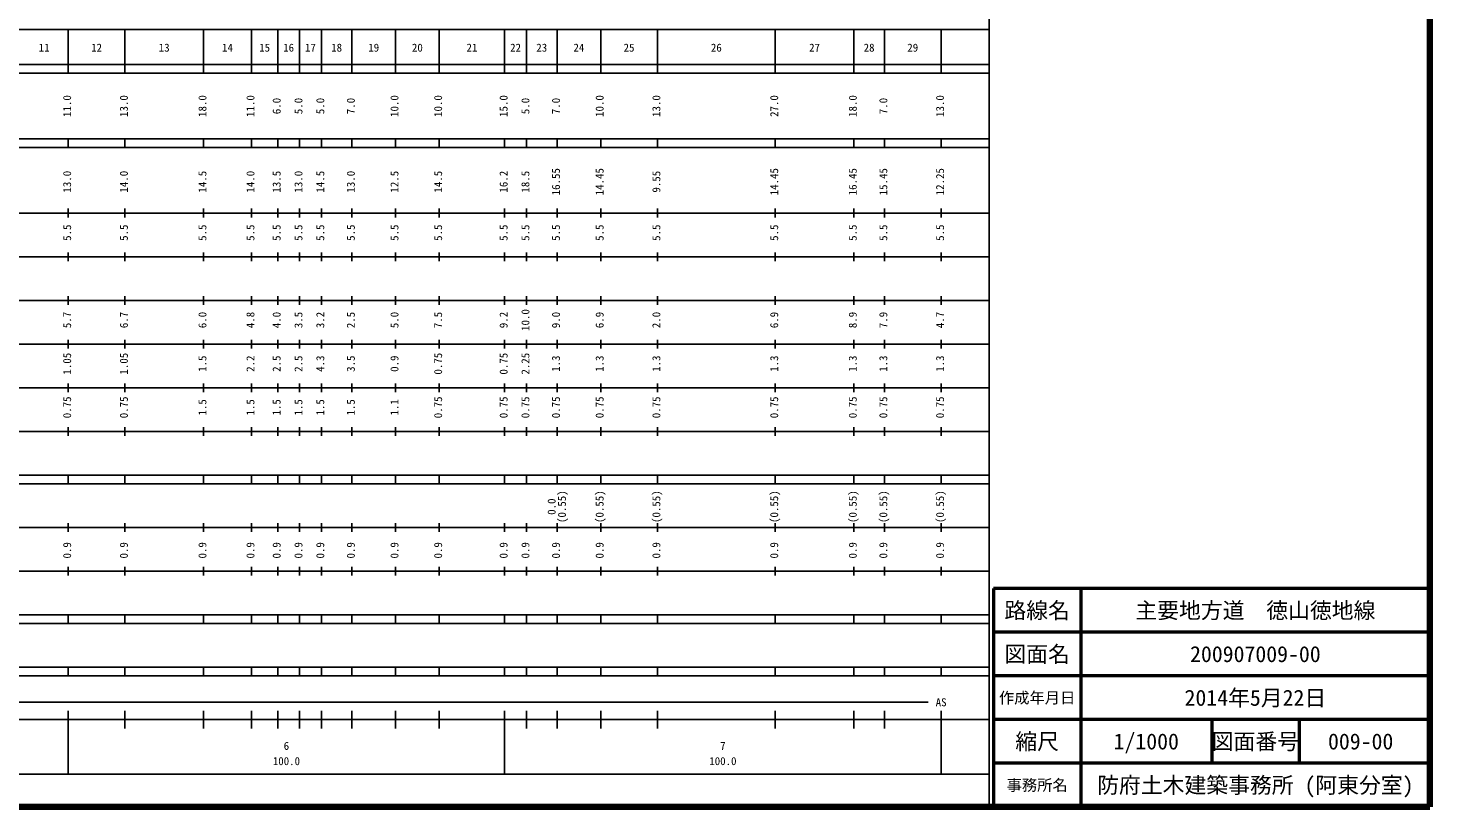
# Model space of a CAD drawing. Units: millimetres, scale not verified. Extents: x 40000 to 680000, y 20000 to 380000.
# Drawn here: x 358798 to 680000, y 20000 to 198357 of the extents above; entities that cross this region are included whole.
import ezdxf
from ezdxf.enums import TextEntityAlignment as Align

# ---------------------------------------------------------------- set-up
doc = ezdxf.new("R2010")
doc.units = ezdxf.units.MM
doc.header["$LTSCALE"] = 1000
for name, color, linetype, lineweight in [('M-TTL', 2, 'Continuous', 140), ('M-TTL-BAND', 7, 'Continuous', 25), ('M-TTL-FRAM', 2, 'Continuous', 50), ('M-TTL-LINE', 7, 'Continuous', 50)]:
    doc.layers.add(name, color=color, linetype=linetype, lineweight=lineweight)
doc.layers.add('M-TTL-TXT', color=7, linetype='Continuous')
doc.styles.add('ＭＳ ゴシック', font='')
doc.styles.get('ＭＳ ゴシック').set_extended_font_data('MS Gothic')

msp = doc.modelspace()

# ---------------------------------------------------------------- linework, layer by layer
at = {"layer": 'M-TTL'}
for p, q in [((680000, 20000), (680000, 380000)), ((40000, 20000), (680000, 20000))]:
    msp.add_line(p, q, dxfattribs=at)
at = {"layer": 'M-TTL-BAND'}
for p, q in [((579000, 20000), (579000, 370000)), ((68000, 198000), (579000, 198000)), ((368000, 188000), (368000, 198000)), ((381000, 188000), (381000, 198000)), ((399000, 188000), (399000, 198000)), ((410000, 188000), (410000, 198000)), ((416000, 188000), (416000, 198000)), ((421000, 188000), (421000, 198000)), ((426000, 188000), (426000, 198000)), ((433000, 188000), (433000, 198000)), ((443000, 188000), (443000, 198000)), ((453000, 188000), (453000, 198000)), ((468000, 188000), (468000, 198000)), ((473000, 188000), (473000, 198000)), ((480000, 188000), (480000, 198000)), ((490000, 188000), (490000, 198000)), ((503000, 188000), (503000, 198000)), ((530000, 188000), (530000, 198000)), ((548000, 188000), (548000, 198000)), ((555000, 188000), (555000, 198000)), ((568000, 188000), (568000, 198000)), ((40000, 190000), (579000, 190000)), ((40000, 188000), (579000, 188000)), ((40000, 173000), (579000, 173000)), ((40000, 171000), (579000, 171000)), ((368000, 171000), (368000, 173000)), ((381000, 171000), (381000, 173000)), ((399000, 171000), (399000, 173000)), ((410000, 171000), (410000, 173000)), ((416000, 171000), (416000, 173000)), ((421000, 171000), (421000, 173000)), ((426000, 171000), (426000, 173000)), ((433000, 171000), (433000, 173000)), ((443000, 171000), (443000, 173000)), ((453000, 171000), (453000, 173000)), ((468000, 171000), (468000, 173000)), ((473000, 171000), (473000, 173000)), ((480000, 171000), (480000, 173000)), ((490000, 171000), (490000, 173000)), ((503000, 171000), (503000, 173000)), ((530000, 171000), (530000, 173000)), ((548000, 171000), (548000, 173000)), ((555000, 171000), (555000, 173000)), ((568000, 171000), (568000, 173000)), ((40000, 156000), (579000, 156000)), ((368000, 155000), (368000, 157000)), ((381000, 155000), (381000, 157000)), ((399000, 155000), (399000, 157000)), ((410000, 155000), (410000, 157000)), ((416000, 155000), (416000, 157000)), ((421000, 155000), (421000, 157000)), ((426000, 155000), (426000, 157000)), ((433000, 155000), (433000, 157000)), ((443000, 155000), (443000, 157000)), ((453000, 155000), (453000, 157000)), ((468000, 155000), (468000, 157000)), ((473000, 155000), (473000, 157000)), ((480000, 155000), (480000, 157000)), ((490000, 155000), (490000, 157000)), ((503000, 155000), (503000, 157000)), ((530000, 155000), (530000, 157000)), ((548000, 155000), (548000, 157000)), ((555000, 155000), (555000, 157000)), ((568000, 155000), (568000, 157000)), ((46000, 146000), (579000, 146000)), ((368000, 145000), (368000, 147000)), ((381000, 145000), (381000, 147000)), ((399000, 145000), (399000, 147000)), ((410000, 145000), (410000, 147000)), ((416000, 145000), (416000, 147000)), ((421000, 145000), (421000, 147000)), ((426000, 145000), (426000, 147000)), ((433000, 145000), (433000, 147000)), ((443000, 145000), (443000, 147000)), ((453000, 145000), (453000, 147000)), ((468000, 145000), (468000, 147000)), ((473000, 145000), (473000, 147000)), ((480000, 145000), (480000, 147000)), ((490000, 145000), (490000, 147000)), ((503000, 145000), (503000, 147000)), ((530000, 145000), (530000, 147000)), ((548000, 145000), (548000, 147000)), ((555000, 145000), (555000, 147000)), ((568000, 145000), (568000, 147000)), ((52000, 136000), (579000, 136000)), ((368000, 135000), (368000, 137000)), ((381000, 135000), (381000, 137000)), ((399000, 135000), (399000, 137000)), ((410000, 135000), (410000, 137000)), ((416000, 135000), (416000, 137000)), ((421000, 135000), (421000, 137000)), ((426000, 135000), (426000, 137000)), ((433000, 135000), (433000, 137000)), ((443000, 135000), (443000, 137000)), ((453000, 135000), (453000, 137000)), ((468000, 135000), (468000, 137000)), ((473000, 135000), (473000, 137000)), ((480000, 135000), (480000, 137000)), ((490000, 135000), (490000, 137000)), ((503000, 135000), (503000, 137000)), ((530000, 135000), (530000, 137000)), ((548000, 135000), (548000, 137000)), ((555000, 135000), (555000, 137000)), ((568000, 135000), (568000, 137000)), ((46000, 126000), (579000, 126000)), ((368000, 125000), (368000, 127000)), ((381000, 125000), (381000, 127000)), ((399000, 125000), (399000, 127000)), ((410000, 125000), (410000, 127000)), ((416000, 125000), (416000, 127000)), ((421000, 125000), (421000, 127000)), ((426000, 125000), (426000, 127000)), ((433000, 125000), (433000, 127000)), ((443000, 125000), (443000, 127000)), ((453000, 125000), (453000, 127000)), ((468000, 125000), (468000, 127000)), ((473000, 125000), (473000, 127000)), ((480000, 125000), (480000, 127000)), ((490000, 125000), (490000, 127000)), ((503000, 125000), (503000, 127000)), ((530000, 125000), (530000, 127000)), ((548000, 125000), (548000, 127000)), ((555000, 125000), (555000, 127000)), ((568000, 125000), (568000, 127000)), ((52000, 116000), (579000, 116000)), ((368000, 115000), (368000, 117000)), ((381000, 115000), (381000, 117000)), ((399000, 115000), (399000, 117000)), ((410000, 115000), (410000, 117000)), ((416000, 115000), (416000, 117000)), ((421000, 115000), (421000, 117000)), ((426000, 115000), (426000, 117000)), ((433000, 115000), (433000, 117000)), ((443000, 115000), (443000, 117000)), ((453000, 115000), (453000, 117000)), ((468000, 115000), (468000, 117000)), ((473000, 115000), (473000, 117000)), ((480000, 115000), (480000, 117000)), ((490000, 115000), (490000, 117000)), ((503000, 115000), (503000, 117000)), ((530000, 115000), (530000, 117000)), ((548000, 115000), (548000, 117000)), ((555000, 115000), (555000, 117000)), ((568000, 115000), (568000, 117000)), ((46000, 106000), (579000, 106000)), ((368000, 105000), (368000, 107000)), ((381000, 105000), (381000, 107000)), ((399000, 105000), (399000, 107000)), ((410000, 105000), (410000, 107000)), ((416000, 105000), (416000, 107000)), ((421000, 105000), (421000, 107000)), ((426000, 105000), (426000, 107000)), ((433000, 105000), (433000, 107000)), ((443000, 105000), (443000, 107000)), ((453000, 105000), (453000, 107000)), ((468000, 105000), (468000, 107000)), ((473000, 105000), (473000, 107000)), ((480000, 105000), (480000, 107000)), ((490000, 105000), (490000, 107000)), ((503000, 105000), (503000, 107000)), ((530000, 105000), (530000, 107000)), ((548000, 105000), (548000, 107000)), ((555000, 105000), (555000, 107000)), ((568000, 105000), (568000, 107000)), ((40000, 96000), (579000, 96000)), ((40000, 94000), (579000, 94000)), ((368000, 94000), (368000, 96000)), ((381000, 94000), (381000, 96000)), ((399000, 94000), (399000, 96000)), ((410000, 94000), (410000, 96000)), ((416000, 94000), (416000, 96000)), ((421000, 94000), (421000, 96000)), ((426000, 94000), (426000, 96000)), ((433000, 94000), (433000, 96000)), ((443000, 94000), (443000, 96000)), ((453000, 94000), (453000, 96000)), ((468000, 94000), (468000, 96000)), ((473000, 94000), (473000, 96000)), ((480000, 94000), (480000, 96000)), ((490000, 94000), (490000, 96000)), ((503000, 94000), (503000, 96000)), ((530000, 94000), (530000, 96000)), ((548000, 94000), (548000, 96000)), ((555000, 94000), (555000, 96000)), ((568000, 94000), (568000, 96000)), ((49000, 84000), (579000, 84000)), ((368000, 83000), (368000, 85000)), ((381000, 83000), (381000, 85000)), ((399000, 83000), (399000, 85000)), ((410000, 83000), (410000, 85000)), ((416000, 83000), (416000, 85000)), ((421000, 83000), (421000, 85000)), ((426000, 83000), (426000, 85000)), ((433000, 83000), (433000, 85000)), ((443000, 83000), (443000, 85000)), ((453000, 83000), (453000, 85000)), ((468000, 83000), (468000, 85000)), ((473000, 83000), (473000, 85000)), ((480000, 83000), (480000, 85000)), ((490000, 83000), (490000, 85000)), ((503000, 83000), (503000, 85000)), ((530000, 83000), (530000, 85000)), ((548000, 83000), (548000, 85000)), ((555000, 83000), (555000, 85000)), ((568000, 83000), (568000, 85000)), ((40000, 74000), (579000, 74000)), ((368000, 73000), (368000, 75000)), ((381000, 73000), (381000, 75000)), ((399000, 73000), (399000, 75000)), ((410000, 73000), (410000, 75000)), ((416000, 73000), (416000, 75000)), ((421000, 73000), (421000, 75000)), ((426000, 73000), (426000, 75000)), ((433000, 73000), (433000, 75000)), ((443000, 73000), (443000, 75000)), ((453000, 73000), (453000, 75000)), ((468000, 73000), (468000, 75000)), ((473000, 73000), (473000, 75000)), ((480000, 73000), (480000, 75000)), ((490000, 73000), (490000, 75000)), ((503000, 73000), (503000, 75000)), ((530000, 73000), (530000, 75000)), ((548000, 73000), (548000, 75000)), ((555000, 73000), (555000, 75000)), ((568000, 73000), (568000, 75000)), ((40000, 64000), (579000, 64000)), ((40000, 62000), (579000, 62000)), ((368000, 62000), (368000, 64000)), ((381000, 62000), (381000, 64000)), ((399000, 62000), (399000, 64000)), ((410000, 62000), (410000, 64000)), ((416000, 62000), (416000, 64000)), ((421000, 62000), (421000, 64000)), ((426000, 62000), (426000, 64000)), ((433000, 62000), (433000, 64000)), ((443000, 62000), (443000, 64000)), ((453000, 62000), (453000, 64000)), ((468000, 62000), (468000, 64000)), ((473000, 62000), (473000, 64000)), ((480000, 62000), (480000, 64000)), ((490000, 62000), (490000, 64000)), ((503000, 62000), (503000, 64000)), ((530000, 62000), (530000, 64000)), ((548000, 62000), (548000, 64000)), ((555000, 62000), (555000, 64000)), ((568000, 62000), (568000, 64000)), ((40000, 52000), (579000, 52000)), ((368000, 50000), (368000, 52000)), ((381000, 50000), (381000, 52000)), ((399000, 50000), (399000, 52000)), ((410000, 50000), (410000, 52000)), ((416000, 50000), (416000, 52000)), ((421000, 50000), (421000, 52000)), ((426000, 50000), (426000, 52000)), ((433000, 50000), (433000, 52000)), ((443000, 50000), (443000, 52000)), ((453000, 50000), (453000, 52000)), ((468000, 50000), (468000, 52000)), ((473000, 50000), (473000, 52000)), ((480000, 50000), (480000, 52000)), ((490000, 50000), (490000, 52000)), ((503000, 50000), (503000, 52000)), ((530000, 50000), (530000, 52000)), ((548000, 50000), (548000, 52000)), ((555000, 50000), (555000, 52000)), ((568000, 50000), (568000, 52000)), ((40000, 50000), (579000, 50000)), ((71000, 44000), (565000, 44000)), ((368000, 27500), (368000, 42000)), ((381000, 38000), (381000, 42000)), ((399000, 38000), (399000, 42000)), ((410000, 38000), (410000, 42000)), ((416000, 38000), (416000, 42000)), ((421000, 38000), (421000, 42000)), ((426000, 38000), (426000, 42000)), ((433000, 38000), (433000, 42000)), ((443000, 38000), (443000, 42000)), ((453000, 38000), (453000, 42000)), ((468000, 27500), (468000, 42000)), ((473000, 38000), (473000, 42000)), ((480000, 38000), (480000, 42000)), ((490000, 38000), (490000, 42000)), ((503000, 38000), (503000, 42000)), ((530000, 38000), (530000, 42000)), ((548000, 38000), (548000, 42000)), ((555000, 38000), (555000, 42000)), ((568000, 27500), (568000, 42000)), ((40000, 40000), (579000, 40000)), ((68000, 27500), (579000, 27500))]:
    msp.add_line(p, q, dxfattribs=at)
at = {"layer": 'M-TTL-FRAM'}
for p, q in [((680000, 70000), (580000, 70000)), ((580000, 70000), (580000, 20000))]:
    msp.add_line(p, q, dxfattribs=at)
at = {"layer": 'M-TTL-LINE'}
for p, q in [((600000, 70000), (600000, 20000)), ((680000, 60000), (580000, 60000)), ((680000, 50000), (580000, 50000)), ((680000, 40000), (580000, 40000)), ((630000, 40000), (630000, 30000)), ((650000, 40000), (650000, 30000)), ((680000, 30000), (580000, 30000))]:
    msp.add_line(p, q, dxfattribs=at)

# ---------------------------------------------------------------- texts
at = {"layer": 'M-TTL-BAND', "style": 'ＭＳ ゴシック'}
for s, p in [('11', (362500, 192405)), ('12', (374500, 192405)), ('13', (390000, 192405)), ('14', (404500, 192405)), ('15', (413000, 192405)), ('16', (418500, 192405)), ('17', (423500, 192405)), ('18', (429500, 192405)), ('19', (438000, 192405)), ('20', (448000, 192405)), ('21', (460500, 192405)), ('22', (470500, 192405)), ('23', (476500, 192405)), ('24', (485000, 192405)), ('25', (496500, 192405)), ('26', (516500, 192405)), ('27', (539000, 192405)), ('28', (551500, 192405)), ('29', (561500, 192405)), ('AS', (568000, 42500)), ('6', (418000, 32523)), ('7', (518000, 32523)), ('100.0', (418000, 29033)), ('100.0', (518000, 29033))]:
    msp.add_text(s, height=1833, dxfattribs=at).set_placement(p, align=Align.BOTTOM_CENTER)
for s, p in [('11.0', (369214, 180500)), ('13.0', (382214, 180500)), ('18.0', (400214, 180500)), ('11.0', (411214, 180500)), ('6.0', (417214, 180500)), ('5.0', (422214, 180500)), ('5.0', (427214, 180500)), ('7.0', (434214, 180500)), ('10.0', (444214, 180500)), ('10.0', (454214, 180500)), ('15.0', (469214, 180500)), ('5.0', (474214, 180500)), ('7.0', (481214, 180500)), ('10.0', (491214, 180500)), ('13.0', (504214, 180500)), ('27.0', (531214, 180500)), ('18.0', (549214, 180500)), ('7.0', (556214, 180500)), ('13.0', (569214, 180500)), ('13.0', (369214, 163174)), ('14.0', (382214, 163174)), ('14.5', (400214, 163174)), ('14.0', (411214, 163174)), ('13.5', (417214, 163174)), ('13.0', (422214, 163174)), ('14.5', (427214, 163174)), ('13.0', (434214, 163174)), ('12.5', (444214, 163174)), ('14.5', (454214, 163174)), ('16.2', (469214, 163174)), ('18.5', (474214, 163174)), ('16.55', (481214, 163174)), ('14.45', (491214, 163174)), ('9.55', (504214, 163174)), ('14.45', (531214, 163174)), ('16.45', (549214, 163174)), ('15.45', (556214, 163174)), ('12.25', (569214, 163174)), ('5.5', (369214, 151500)), ('5.5', (382214, 151500)), ('5.5', (400214, 151500)), ('5.5', (411214, 151500)), ('5.5', (417214, 151500)), ('5.5', (422214, 151500)), ('5.5', (427214, 151500)), ('5.5', (434214, 151500)), ('5.5', (444214, 151500)), ('5.5', (454214, 151500)), ('5.5', (469214, 151500)), ('5.5', (474214, 151500)), ('5.5', (481214, 151500)), ('5.5', (491214, 151500)), ('5.5', (504214, 151500)), ('5.5', (531214, 151500)), ('5.5', (549214, 151500)), ('5.5', (556214, 151500)), ('5.5', (569214, 151500)), ('5.7', (369214, 131500)), ('6.7', (382214, 131500)), ('6.0', (400214, 131500)), ('4.8', (411214, 131500)), ('4.0', (417214, 131500)), ('3.5', (422214, 131500)), ('3.2', (427214, 131500)), ('2.5', (434214, 131500)), ('5.0', (444214, 131500)), ('7.5', (454214, 131500)), ('9.2', (469214, 131500)), ('10.0', (474214, 131500)), ('9.0', (481214, 131500)), ('6.9', (491214, 131500)), ('2.0', (504214, 131500)), ('6.9', (531214, 131500)), ('8.9', (549214, 131500)), ('7.9', (556214, 131500)), ('4.7', (569214, 131500)), ('1.05', (369214, 121500)), ('1.05', (382214, 121500)), ('1.5', (400214, 121500)), ('2.2', (411214, 121500)), ('2.5', (417214, 121500)), ('2.5', (422214, 121500)), ('4.3', (427214, 121500)), ('3.5', (434214, 121500)), ('0.9', (444214, 121500)), ('0.75', (454214, 121500)), ('0.75', (469214, 121500)), ('2.25', (474214, 121500)), ('1.3', (481214, 121500)), ('1.3', (491214, 121500)), ('1.3', (504214, 121500)), ('1.3', (531214, 121500)), ('1.3', (549214, 121500)), ('1.3', (556214, 121500)), ('1.3', (569214, 121500)), ('0.75', (369214, 111500)), ('0.75', (382214, 111500)), ('1.5', (400214, 111500)), ('1.5', (411214, 111500)), ('1.5', (417214, 111500)), ('1.5', (422214, 111500)), ('1.5', (427214, 111500)), ('1.5', (434214, 111500)), ('1.1', (444214, 111500)), ('0.75', (454214, 111500)), ('0.75', (469214, 111500)), ('0.75', (474214, 111500)), ('0.75', (481214, 111500)), ('0.75', (491214, 111500)), ('0.75', (504214, 111500)), ('0.75', (531214, 111500)), ('0.75', (549214, 111500)), ('0.75', (556214, 111500)), ('0.75', (569214, 111500)), ('0.0', (480214, 88764)), ('(0.55)', (482584, 88764)), ('(0.55)', (491214, 88764)), ('(0.55)', (504214, 88764)), ('(0.55)', (531214, 88764)), ('(0.55)', (549214, 88764)), ('(0.55)', (556214, 88764)), ('(0.55)', (569214, 88764)), ('0.9', (369214, 78764)), ('0.9', (382214, 78764)), ('0.9', (400214, 78764)), ('0.9', (411214, 78764)), ('0.9', (417214, 78764)), ('0.9', (422214, 78764)), ('0.9', (427214, 78764)), ('0.9', (434214, 78764)), ('0.9', (444214, 78764)), ('0.9', (454214, 78764)), ('0.9', (469214, 78764)), ('0.9', (474214, 78764)), ('0.9', (481214, 78764)), ('0.9', (491214, 78764)), ('0.9', (504214, 78764)), ('0.9', (531214, 78764)), ('0.9', (549214, 78764)), ('0.9', (556214, 78764)), ('0.9', (569214, 78764))]:
    msp.add_text(s, height=1833, rotation=90, dxfattribs=at).set_placement(p, align=Align.BOTTOM_CENTER)
at = {"layer": 'M-TTL-TXT', "style": 'ＭＳ ゴシック'}
for s, height, p in [('路線名', 3666, (590000, 65000)), ('路線名', 3666, (590000, 65000)), ('主要地方道\u3000徳山徳地線', 3666, (640000, 65000)), ('図面名', 3666, (590000, 55000)), ('図面名', 3666, (590000, 55000)), ('200907009-00', 3666, (640000, 55000)), ('作成年月日', 2566, (590000, 45000)), ('作成年月日', 2566, (590000, 45000)), ('2014年5月22日', 3666, (640000, 45000)), ('縮尺', 3666, (590000, 35000)), ('縮尺', 3666, (590000, 35000)), ('1/1000', 3666, (615000, 35000)), ('図面番号', 3666, (640000, 35000)), ('図面番号', 3666, (640000, 35000)), ('009-00', 3666, (664125, 35000)), ('事務所名', 2566, (590000, 25000)), ('事務所名', 2566, (590000, 25000)), ('防府土木建築事務所 (阿東分室)', 3666, (640000, 25000))]:
    msp.add_text(s, height=height, dxfattribs=at).set_placement(p, align=Align.MIDDLE_CENTER)

doc.saveas('drawing.dxf')
